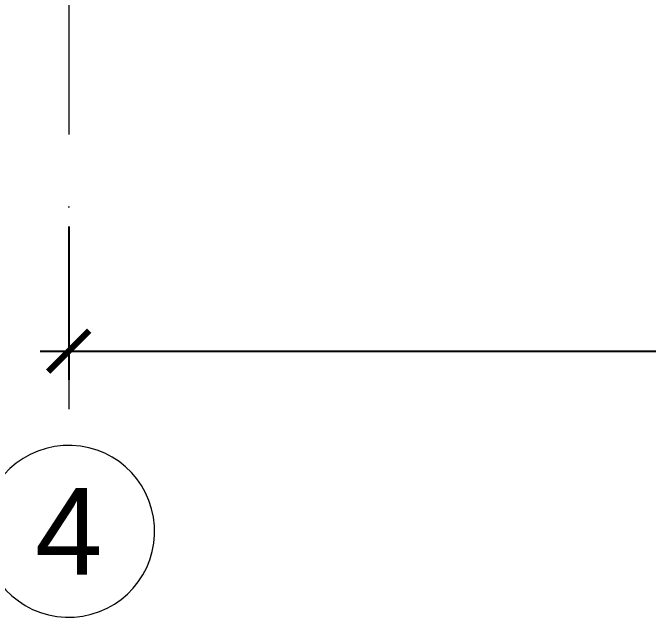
# Model space of a CAD drawing. Header units: millimetres. Extents: x -164867 to 807677, y -316775 to 513985.
# Drawn here: x 246765 to 249872, y 452459 to 455413 of the extents above; entities that cross this region are included whole.
import ezdxf

# ---------------------------------------------------------------- set-up
doc = ezdxf.new("R2010")
doc.units = ezdxf.units.MM
doc.linetypes.add('CENTER2', pattern=[28.575, 19.05, -3.175, 3.175, -3.175])
doc.linetypes.add('А_Штрихпунктирная', pattern=[1340.555525, 705.555534, -352.777767, 0, -282.222223])
doc.layers.get('Defpoints').update_dxf_attribs({"color": 140})
doc.layers.add('00_asys', color=7, linetype='CENTER2', lineweight=13)
doc.layers.add('00_matmenys', color=7, linetype='Continuous', lineweight=9)
doc.styles.add('ISOCPEUR', font='isocpeur.ttf')
doc.styles.get("Standard").update_dxf_attribs({"font": 'arial.ttf'})
doc.dimstyles.new('SAB_int_200', dxfattribs={"dimtxt": 400, "dimasz": 200, "dimexe": 140, "dimexo": 140, "dimgap": 60, "dimtad": 1, "dimdec": 1, "dimrnd": 5, "dimtxsty": 'ISOCPEUR', "dimblk": 'ARCHTICK', "dimcen": 20, "dimdle": 140, "dimadec": 0, "dimazin": 0, "dimtfac": 1, "dimtdec": 1, "dimtmove": 1, "dimatfit": 2, "dimfxl": 1, "dimtfill": 1, "dimarcsym": 0})

# ---------------------------------------------------------------- blocks, each defined once
blk = doc.blocks.new('_ArchTick')
at = {"color": 0, "linetype": 'ByBlock', "const_width": 0.15}
blk.add_lwpolyline([(-0.5, -0.5), (0.5, 0.5)], dxfattribs=at)
blk = doc.blocks.new('*D345')
at = {"layer": '00_matmenys', "color": 0, "lineweight": -2, "transparency": 16777216}
for p, q in [((8500, -3550.2), (8500, -4344.1)), ((0, -3595.4), (0, -4344.1)), ((-140, -4204.1), (8640, -4204.1))]:
    blk.add_line(p, q, dxfattribs=at)
at = {"layer": 'Defpoints', "color": 0, "transparency": 16777216}
for p in [(8500, -3410.2), (0, -3455.4), (8500, -4204.1)]:
    blk.add_point(p, dxfattribs=at)
at = {"layer": '00_matmenys', "color": 0, "lineweight": -2, "transparency": 16777216, "xscale": 200, "yscale": 200, "zscale": 200}
for p, rotation in [((0, -4204.1), 179.9999999733196), ((8500, -4204.1), 359.9999999733196)]:
    blk.add_blockref('_ArchTick', p, dxfattribs=dict(at, rotation=rotation))
at = {"layer": '00_matmenys', "color": 0, "transparency": 16777216, "insert": (4250, -3944.1), "char_height": 400, "attachment_point": 5, "rotation": 360, "style": 'ISOCPEUR', "bg_fill": 3, "box_fill_scale": 1.1, "bg_fill_color": 256, "bg_fill_true_color": 13158600, "bg_fill_transparency": 0}
blk.add_mtext('8500', dxfattribs=at)
blk = doc.blocks.new('OSI Garmatnaya')
at = {"layer": '00_asys', "linetype": 'Continuous', "transparency": 33554687}
blk.add_lwpolyline([(-419.15, -5110.74, 1), (419.15, -5057.45, 1)], format="xyb", close=True, dxfattribs=at)
at = {"layer": '00_asys', "transparency": 33554687, "insert": (0, -5084.1), "char_height": 425, "width": 1206.7351, "attachment_point": 5}
blk.add_mtext('4', dxfattribs=at)
at = {"layer": '00_matmenys', "transparency": 33554687}
dim = blk.add_linear_dim(base=(8500, -4204.1), p1=(0, -3455.38), p2=(8500, -3410.25), angle=180, dimstyle='SAB_int_200', dxfattribs=at)
dim.commit()
dim.dimension.update_dxf_attribs({"geometry": '*D345', "text_midpoint": (4250, -3944.1)})
at = {"layer": '00_asys', "linetype": 'А_Штрихпунктирная', "transparency": 33554687}
blk.add_lwpolyline([(0, 10966.24), (0, -4664.1)], dxfattribs=at)

msp = doc.modelspace()

# ---------------------------------------------------------------- block references
at = {"layer": '00_asys', "linetype": 'CENTER2', "lineweight": 25, "ltscale": 200, "transparency": 33554687}
msp.add_blockref('OSI Garmatnaya', (247038.21, 457962.73), dxfattribs=at)

doc.saveas('drawing.dxf')
